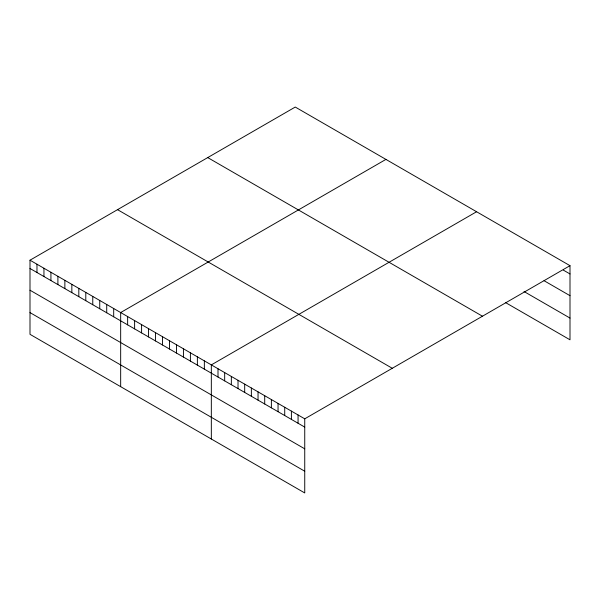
<?xml version="1.0" encoding="UTF-8"?>
<svg xmlns="http://www.w3.org/2000/svg" width="600" height="600" viewBox="0 0 600 600"><rect width="100%" height="100%" fill="white"/><g stroke="black" fill="none" stroke-linecap="round" stroke-linejoin="round"><path stroke-width="0.9" d="M30 260.197L304.74 418.822L304.74 492.945L30 334.327L30 260.197L295.26 107.055L570 265.673L570 339.803L505.5 302.558M385.928 159.398L120.667 312.548L120.667 386.67M476.588 211.74L211.327 364.89L211.327 439.013M304.74 418.822L570 265.673M563.325 270.105L570 273.952M544.05 280.702L570 295.68M524.033 291.532L570 318.067M207.728 157.59L482.467 316.215M117.532 209.663L392.272 368.28M30 268.485L304.74 427.103M30 290.212L304.74 448.83M30 312.6L304.74 471.217M298.065 414.967L298.065 423.248M291.397 411.112L291.397 419.4M284.722 407.265L284.722 415.545M278.048 403.41L278.048 411.69M271.38 399.562L271.38 407.842M264.705 395.707L264.705 403.987M258.038 391.853L258.038 400.132M251.362 388.005L251.362 396.285M244.688 384.15L244.688 392.43M238.02 380.295L238.02 388.582M231.345 376.447L231.345 384.728M224.67 372.593L224.67 380.873M218.002 368.745L218.002 377.025M204.353 360.862L204.353 369.142M197.377 356.835L197.377 365.115M190.403 352.808L190.403 361.095M183.435 348.788L183.435 357.067M176.46 344.76L176.46 353.04M169.485 340.733L169.485 349.013M162.51 336.705L162.51 344.985M155.535 332.678L155.535 340.957M148.56 328.65L148.56 336.93M141.585 324.623L141.585 332.903M134.61 320.595L134.61 328.882M127.635 316.575L127.635 324.855M113.692 308.52L113.692 316.8M106.718 304.493L106.718 312.772M99.743 300.465L99.743 308.745M92.767 296.438L92.767 304.718M85.793 292.41L85.793 300.697M78.817 288.39L78.817 296.67M71.843 284.362L71.843 292.642M64.867 280.335L64.867 288.615M57.9 276.308L57.9 284.587M50.925 272.28L50.925 280.56M43.95 268.252L43.95 276.532M36.975 264.225L36.975 272.505"/></g></svg>
